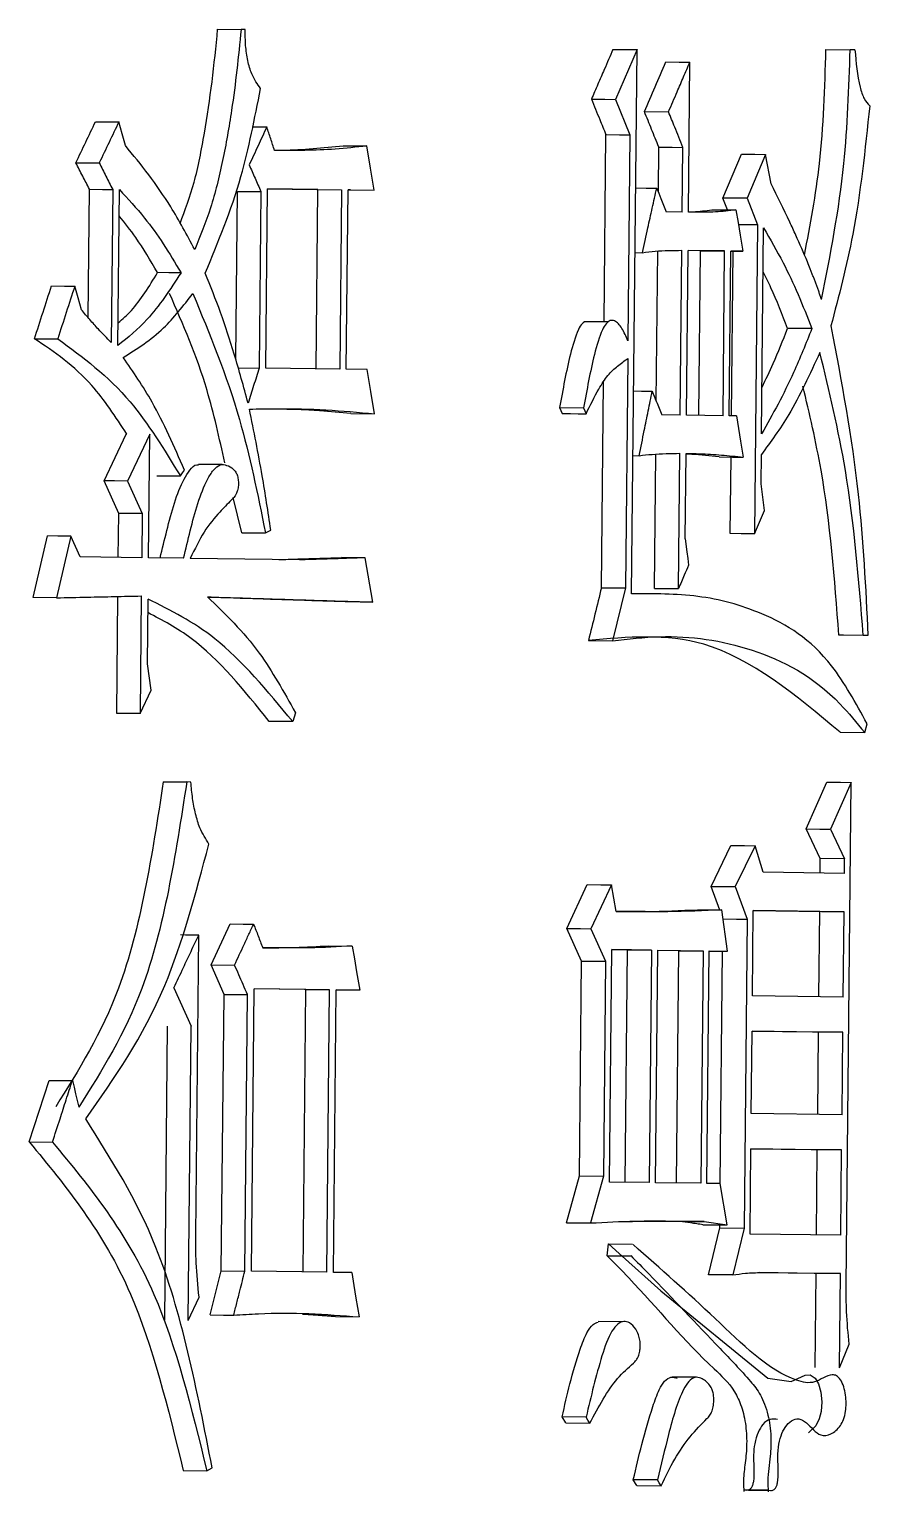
# Model space of a CAD drawing. Header units: millimetres. Extents: x 2344 to 4024, y 1094 to 2282.
# Drawn here: x 2992.954 to 2995.734, y 1249.929 to 1254.769 of the extents above; entities that cross this region are included whole.
import ezdxf

# ---------------------------------------------------------------- set-up
doc = ezdxf.new("R2010")
doc.units = ezdxf.units.MM

msp = doc.modelspace()

# ---------------------------------------------------------------- linework, layer by layer
at = {"color": 7, "linetype": 'Continuous', "lineweight": 25}
for p, q in [((2993.5774, 1254.7689), (2993.6551, 1254.7682)), ((2993.6684, 1254.7681), (2993.6551, 1254.7682)), ((2994.9644, 1254.7015), (2994.8929, 1254.537)), ((2994.9465, 1252.9005), (2994.9644, 1254.7015)), ((2995.589, 1254.702), (2995.6695, 1254.7013)), ((2995.6852, 1254.7011), (2995.6695, 1254.7013)), ((2995.1343, 1254.1636), (2995.1393, 1254.6601)), ((2994.8929, 1254.537), (2994.9411, 1254.4195)), ((2994.9889, 1254.4963), (2995.0686, 1254.4956)), ((2994.8554, 1253.8005), (2994.8616, 1254.4202)), ((2994.9411, 1254.4195), (2994.9343, 1253.738)), ((2995.0349, 1254.2293), (2995.0364, 1254.3788)), ((2995.114, 1254.1639), (2995.1162, 1254.3781)), ((2995.2481, 1254.2103), (2995.3094, 1254.3555)), ((2995.3895, 1254.3548), (2995.3282, 1254.2096)), ((2995.4085, 1254.2571), (2995.3895, 1254.3548)), ((2993.1488, 1253.815), (2993.1531, 1254.2392)), ((2993.2302, 1254.2385), (2993.2252, 1253.7323)), ((2993.2476, 1253.7223), (2993.2527, 1254.2382)), ((2993.637, 1253.6769), (2993.6426, 1254.2325)), ((2993.7204, 1254.2318), (2993.7146, 1253.6477)), ((2993.7365, 1253.6474), (2993.7424, 1254.2413)), ((2993.7424, 1254.2413), (2993.9869, 1254.2379)), ((2993.9088, 1254.2386), (2993.7424, 1254.2409)), ((2993.9029, 1253.6448), (2993.9088, 1254.2386)), ((2993.9088, 1254.2386), (2993.9869, 1254.2379)), ((2993.9869, 1254.2379), (2993.9811, 1253.6441)), ((2994.0027, 1253.6438), (2994.0086, 1254.2377)), ((2994.0086, 1254.2377), (2994.0951, 1254.2365)), ((2994.0167, 1254.2371), (2994.0086, 1254.2373)), ((2994.0167, 1254.2371), (2994.0951, 1254.2365)), ((2995.2636, 1254.1714), (2995.2481, 1254.2103)), ((2995.3282, 1254.2096), (2995.3633, 1254.1215)), ((2995.114, 1254.1639), (2995.0612, 1254.1647)), ((2995.3633, 1254.1215), (2995.3531, 1253.0993)), ((2995.3764, 1253.43), (2995.3831, 1254.1115)), ((2994.9577, 1254.0297), (2994.9823, 1254.0295)), ((2995.0281, 1253.5381), (2995.033, 1254.0348)), ((2995.1074, 1253.4922), (2995.1128, 1254.0374)), ((2995.1277, 1253.4919), (2995.1331, 1254.0371)), ((2995.2542, 1254.0354), (2995.1331, 1254.0371)), ((2995.1743, 1254.0361), (2995.1331, 1254.0367)), ((2995.1689, 1253.4909), (2995.1743, 1254.0361)), ((2995.1743, 1254.0361), (2995.2542, 1254.0354)), ((2995.2488, 1253.4902), (2995.2542, 1254.0354)), ((2995.2689, 1253.4899), (2995.2743, 1254.0351)), ((2995.3144, 1254.0345), (2995.2743, 1254.0351)), ((2995.2743, 1254.0349), (2995.3144, 1254.0345)), ((2995.2769, 1253.4898), (2995.2823, 1254.0348)), ((2994.8684, 1253.8004), (2994.789, 1253.8011)), ((2995.5425, 1253.7782), (2995.4621, 1253.7789)), ((2992.9716, 1253.745), (2993.0485, 1253.7443)), ((2994.9337, 1253.6796), (2994.9262, 1252.9203)), ((2993.6451, 1253.6483), (2993.7146, 1253.6477)), ((2993.9811, 1253.6441), (2993.7365, 1253.6474)), ((2994.0719, 1253.6429), (2994.0027, 1253.6438)), ((2994.8467, 1252.921), (2994.8535, 1253.6012)), ((2994.018, 1253.4972), (2993.9409, 1253.5038)), ((2994.018, 1253.4972), (2994.0963, 1253.4965)), ((2994.7085, 1253.5168), (2994.7878, 1253.5161)), ((2994.7085, 1253.5168), (2994.7166, 1253.4972)), ((2994.7878, 1253.5161), (2994.7959, 1253.4966)), ((2995.1074, 1253.4922), (2995.0464, 1253.4931)), ((2995.2488, 1253.4902), (2995.1277, 1253.4919)), ((2995.293, 1253.4896), (2995.2689, 1253.4899)), ((2993.202, 1253.2746), (2993.2753, 1253.4294)), ((2993.2772, 1253.4294), (2993.2753, 1253.4294)), ((2993.3526, 1253.4287), (2993.2792, 1253.2739)), ((2993.3485, 1253.0198), (2993.3526, 1253.4287)), ((2993.5923, 1253.3283), (2993.5141, 1253.329)), ((2994.951, 1253.358), (2994.9715, 1253.3578)), ((2995.0219, 1252.9185), (2995.0264, 1253.3628)), ((2995.1017, 1252.9178), (2995.1061, 1253.3656)), ((2995.1236, 1253.083), (2995.1264, 1253.3654)), ((2995.273, 1253.1), (2995.2756, 1253.3533)), ((2995.3747, 1253.2645), (2995.3757, 1253.3619)), ((2993.3766, 1253.2916), (2993.454, 1253.291)), ((2993.2503, 1253.1668), (2993.202, 1253.2746)), ((2993.2792, 1253.2739), (2993.3275, 1253.1662)), ((2995.3858, 1253.1767), (2995.3747, 1253.2645)), ((2993.6577, 1253.1029), (2993.6292, 1253.2192)), ((2993.2488, 1253.0208), (2993.2503, 1253.1668)), ((2993.3275, 1253.1662), (2993.2503, 1253.1668)), ((2993.3275, 1253.1662), (2993.3261, 1253.0201)), ((2995.3531, 1253.0993), (2995.3858, 1253.1767)), ((2992.9677, 1252.8883), (2993.0151, 1253.0921)), ((2993.092, 1253.0915), (2993.0446, 1252.8876)), ((2993.1231, 1253.0229), (2993.092, 1253.0915)), ((2993.6577, 1253.1029), (2993.7355, 1253.1022)), ((2993.3261, 1253.0201), (2993.1231, 1253.0229)), ((2993.4647, 1253.0183), (2993.3485, 1253.0198)), ((2993.8486, 1253.0131), (2993.487, 1253.018)), ((2994.0657, 1253.0198), (2993.9874, 1253.0205)), ((2994.0902, 1252.8734), (2994.0657, 1253.0198)), ((2993.3248, 1252.8936), (2993.321, 1252.5042)), ((2994.8467, 1252.921), (2994.9262, 1252.9203)), ((2994.9262, 1252.9203), (2994.8834, 1252.7456)), ((2995.0219, 1252.9185), (2995.1017, 1252.9178)), ((2993.0446, 1252.8876), (2992.9677, 1252.8883)), ((2993.2437, 1252.5049), (2993.2476, 1252.8919)), ((2993.345, 1252.6694), (2993.3472, 1252.8835)), ((2995.7127, 1252.7632), (2995.6321, 1252.7639)), ((2995.6477, 1252.7636), (2995.6322, 1252.7639)), ((2995.7283, 1252.7629), (2995.6477, 1252.7636)), ((2995.7283, 1252.7629), (2995.7127, 1252.7632)), ((2994.8039, 1252.7463), (2994.8834, 1252.7456)), ((2993.3576, 1252.5816), (2993.345, 1252.6694)), ((2993.321, 1252.5042), (2993.3576, 1252.5816)), ((2993.8348, 1252.5069), (2993.8257, 1252.4778)), ((2993.8257, 1252.4778), (2993.7478, 1252.4785)), ((2995.7174, 1252.4418), (2995.7254, 1252.4709)), ((2995.6368, 1252.4425), (2995.7174, 1252.4418)), ((2993.3977, 1252.2788), (2993.4752, 1252.2782)), ((2993.4886, 1252.278), (2993.4752, 1252.2782)), ((2995.5243, 1252.1228), (2995.5923, 1252.2776)), ((2995.6728, 1252.2769), (2995.6047, 1252.1221)), ((2995.6563, 1250.6122), (2995.6728, 1252.2769)), ((2995.5703, 1252.0248), (2995.5243, 1252.1228)), ((2995.6047, 1252.1221), (2995.6508, 1252.0241)), ((2995.2095, 1251.9325), (2995.2748, 1252.0679)), ((2995.3549, 1252.0672), (2995.2895, 1251.9318)), ((2995.3819, 1251.9792), (2995.3549, 1252.0672)), ((2995.5698, 1251.9761), (2995.5703, 1252.0248)), ((2995.6508, 1252.0241), (2995.5703, 1252.0248)), ((2995.6503, 1251.9754), (2995.6508, 1252.0241)), ((2995.6503, 1251.9754), (2995.3819, 1251.9792)), ((2994.7327, 1251.7932), (2994.8, 1251.9383)), ((2994.8795, 1251.9376), (2994.8121, 1251.7925)), ((2994.895, 1251.8497), (2994.8795, 1251.9376)), ((2995.2378, 1251.8543), (2995.2095, 1251.9325)), ((2995.2895, 1251.9318), (2995.3285, 1251.8242)), ((2994.895, 1251.8497), (2994.9075, 1251.8496)), ((2995.2633, 1251.718), (2995.2446, 1251.8546)), ((2995.3459, 1251.5708), (2995.3487, 1251.8531)), ((2995.3487, 1251.8531), (2995.649, 1251.8488)), ((2995.5685, 1251.8495), (2995.3487, 1251.8527)), ((2995.5657, 1251.5672), (2995.5685, 1251.8495)), ((2995.649, 1251.8488), (2995.5685, 1251.8495)), ((2995.6462, 1251.5665), (2995.649, 1251.8488)), ((2993.5555, 1251.673), (2993.6185, 1251.8085)), ((2994.7811, 1251.6854), (2994.7327, 1251.7932)), ((2994.8121, 1251.7925), (2994.8605, 1251.6847)), ((2995.3285, 1251.8242), (2995.3183, 1250.802)), ((2993.5048, 1250.7784), (2993.5147, 1251.7713)), ((2993.9445, 1251.7359), (2994.0227, 1251.7352)), ((2994.774, 1250.9747), (2994.7811, 1251.6854)), ((2994.8605, 1251.6847), (2994.8534, 1250.974)), ((2994.8738, 1250.9543), (2994.8815, 1251.7233)), ((2994.9329, 1251.7222), (2994.8814, 1251.7229)), ((2995.0125, 1251.7215), (2994.8815, 1251.7233)), ((2994.9252, 1250.9531), (2994.9329, 1251.7222)), ((2994.9329, 1251.7222), (2995.0125, 1251.7215)), ((2995.0125, 1251.7215), (2995.0049, 1250.9524)), ((2995.0252, 1250.9521), (2995.0329, 1251.7212)), ((2995.0329, 1251.7212), (2995.1829, 1251.7191)), ((2995.103, 1251.7198), (2995.0329, 1251.7208)), ((2995.0954, 1250.9512), (2995.103, 1251.7198)), ((2995.103, 1251.7198), (2995.1829, 1251.7191)), ((2995.1829, 1251.7191), (2995.1752, 1250.95)), ((2995.1954, 1250.9498), (2995.203, 1251.7188)), ((2995.203, 1251.7188), (2995.2633, 1251.718)), ((2995.203, 1251.7185), (2995.2633, 1251.718)), ((2995.2397, 1250.9487), (2995.2474, 1251.7181)), ((2993.5555, 1251.673), (2993.6332, 1251.6724)), ((2993.5986, 1251.5751), (2993.5555, 1251.673)), ((2993.4328, 1251.5972), (2993.4894, 1251.4699)), ((2993.6893, 1250.659), (2993.6986, 1251.5936)), ((2993.9477, 1251.5902), (2993.6986, 1251.5936)), ((2993.8695, 1251.5909), (2993.6986, 1251.5932)), ((2993.8602, 1250.6563), (2993.8695, 1251.5909)), ((2993.8695, 1251.5909), (2993.9477, 1251.5902)), ((2993.9384, 1250.6556), (2993.9477, 1251.5902)), ((2993.9601, 1250.6553), (2993.9693, 1251.5899)), ((2994.0472, 1251.5888), (2993.9693, 1251.5899)), ((2994.0472, 1251.5888), (2993.9693, 1251.5895)), ((2993.5895, 1250.66), (2993.5986, 1251.5751)), ((2993.6673, 1250.6593), (2993.6764, 1251.5744)), ((2995.6462, 1251.5665), (2995.3459, 1251.5708)), ((2993.4023, 1250.497), (2993.4119, 1251.4705)), ((2993.4798, 1250.4963), (2993.4894, 1251.4699)), ((2995.3421, 1251.1814), (2995.3448, 1251.454)), ((2995.3448, 1251.454), (2995.6451, 1251.4497)), ((2995.5646, 1251.4504), (2995.3448, 1251.4535)), ((2995.5619, 1251.1778), (2995.5646, 1251.4504)), ((2995.6451, 1251.4497), (2995.5646, 1251.4504)), ((2995.6424, 1251.1771), (2995.6451, 1251.4497)), ((2992.9544, 1251.0872), (2993.0199, 1251.2908)), ((2995.6424, 1251.1771), (2995.3421, 1251.1814)), ((2992.9543, 1251.0872), (2993.0312, 1251.0866)), ((2995.3381, 1250.7822), (2995.3409, 1251.0645)), ((2995.3409, 1251.0645), (2995.6412, 1251.0603)), ((2995.5607, 1251.061), (2995.3409, 1251.0641)), ((2995.5579, 1250.7787), (2995.5607, 1251.061)), ((2995.6412, 1251.0603), (2995.5607, 1251.061)), ((2995.6384, 1250.778), (2995.6412, 1251.0603)), ((2994.7313, 1250.8195), (2994.774, 1250.9747)), ((2994.774, 1250.9747), (2994.8534, 1250.974)), ((2994.8534, 1250.974), (2994.8107, 1250.8188)), ((2995.0049, 1250.9524), (2994.8738, 1250.9543)), ((2995.1752, 1250.95), (2995.0252, 1250.9521)), ((2995.2396, 1250.9491), (2995.1954, 1250.9498)), ((2995.2624, 1250.8125), (2995.2396, 1250.9491)), ((2995.1861, 1250.8233), (2995.2624, 1250.8125)), ((2995.2383, 1250.8027), (2995.2384, 1250.8127)), ((2995.2008, 1250.6474), (2995.2383, 1250.8027)), ((2995.2383, 1250.8027), (2995.3183, 1250.802)), ((2995.3183, 1250.802), (2995.2808, 1250.6467)), ((2995.6384, 1250.778), (2995.3381, 1250.7822)), ((2994.8657, 1250.7106), (2994.8702, 1250.7494)), ((2994.8702, 1250.7494), (2994.9497, 1250.7487)), ((2994.8657, 1250.7105), (2994.9452, 1250.7098)), ((2993.5529, 1250.5144), (2993.5895, 1250.66)), ((2993.5895, 1250.66), (2993.6673, 1250.6593)), ((2993.9384, 1250.6556), (2993.6893, 1250.659)), ((2994.0207, 1250.6545), (2993.9601, 1250.6553)), ((2995.2808, 1250.6467), (2995.2008, 1250.6474)), ((2995.5566, 1250.6521), (2995.3685, 1250.6548)), ((2995.3767, 1250.6551), (2995.6371, 1250.6514)), ((2995.5535, 1250.3406), (2995.5566, 1250.6521)), ((2995.6371, 1250.6514), (2995.5566, 1250.6521)), ((2995.6341, 1250.3399), (2995.6371, 1250.6514)), ((2993.4798, 1250.4963), (2993.5161, 1250.5737)), ((2993.9668, 1250.5088), (2994.0451, 1250.5081)), ((2994.9159, 1250.4919), (2994.8356, 1250.4926)), ((2995.6341, 1250.3399), (2995.6661, 1250.4173)), ((2995.1608, 1250.3082), (2995.0801, 1250.3089)), ((2994.796, 1250.1765), (2994.7167, 1250.1772)), ((2994.7289, 1250.1575), (2994.7167, 1250.1771)), ((2994.7288, 1250.1575), (2994.8082, 1250.1568)), ((2993.4638, 1249.9996), (2993.5414, 1249.9989)), ((2993.5414, 1249.999), (2993.5593, 1250.0084)), ((2995.0317, 1249.9687), (2994.9521, 1249.9694)), ((2994.9641, 1249.9497), (2994.9521, 1249.9694)), ((2994.964, 1249.9498), (2995.0437, 1249.9491)), ((2995.3976, 1249.9343), (2995.3174, 1249.935)), ((2995.3331, 1249.9348), (2995.4133, 1249.9341))]:
    msp.add_line(p, q, dxfattribs=at)
at = {"color": 7, "linetype": 'Continuous', "lineweight": 25, "flags": 128}
for points in [[(2994.8849, 1254.7022), (2994.9294, 1254.7018), (2994.9644, 1254.7015)], [(2995.0595, 1254.6608), (2995.1042, 1254.6604), (2995.1393, 1254.6601)], [(2994.8135, 1254.5377), (2994.858, 1254.5373), (2994.8929, 1254.537)], [(2993.1733, 1254.4628), (2993.2165, 1254.4624), (2993.2504, 1254.4622)], [(2993.2722, 1254.384), (2993.2613, 1254.4231), (2993.2504, 1254.4622)], [(2993.6911, 1254.4462), (2993.7058, 1254.4461), (2993.7401, 1254.4458)], [(2994.8616, 1254.4202), (2994.9061, 1254.4198), (2994.9411, 1254.4195)], [(2993.9923, 1254.3835), (2994.0362, 1254.3831), (2994.0706, 1254.3828)], [(2994.0951, 1254.2365), (2994.0828, 1254.3097), (2994.0706, 1254.3828)], [(2995.0364, 1254.3788), (2995.0811, 1254.3784), (2995.1162, 1254.3781)], [(2995.3094, 1254.3555), (2995.3543, 1254.3551), (2995.3895, 1254.3548)], [(2993.1088, 1254.3274), (2993.152, 1254.327), (2993.1859, 1254.3267)], [(2993.1531, 1254.2392), (2993.1962, 1254.2388), (2993.2302, 1254.2385)], [(2993.6426, 1254.2325), (2993.6861, 1254.2321), (2993.7204, 1254.2318)], [(2994.9598, 1254.2436), (2994.9943, 1254.2433), (2995.0294, 1254.243)], [(2995.3282, 1254.2096), (2995.2833, 1254.21), (2995.2481, 1254.2103)], [(2995.2117, 1254.1719), (2995.2565, 1254.1715), (2995.2917, 1254.1712)], [(2995.2917, 1254.1712), (2995.2987, 1254.1291), (2995.3057, 1254.087), (2995.3144, 1254.0345)], [(2995.3633, 1254.1215), (2995.3184, 1254.1219), (2995.2999, 1254.122)], [(2993.4562, 1253.9629), (2993.4363, 1253.963), (2993.4163, 1253.9632), (2993.3788, 1253.9635)], [(2993.0278, 1253.9195), (2993.0709, 1253.9192), (2993.1048, 1253.9189)], [(2993.1267, 1253.8407), (2993.1157, 1253.8798), (2993.1048, 1253.9189)], [(2994.0963, 1253.4965), (2994.0841, 1253.5697), (2994.0719, 1253.6429)], [(2994.9532, 1253.5719), (2994.9795, 1253.5717), (2995.0145, 1253.5714)], [(2994.7166, 1253.4972), (2994.7443, 1253.497), (2994.7701, 1253.4968), (2994.7959, 1253.4966)], [(2995.293, 1253.4896), (2995.3, 1253.4475), (2995.3069, 1253.4054), (2995.3157, 1253.353)], [(2995.2356, 1253.3537), (2995.2804, 1253.3533), (2995.3157, 1253.353)], [(2993.4541, 1253.291), (2993.4608, 1253.3007), (2993.4676, 1253.3103)], [(2993.2792, 1253.2739), (2993.236, 1253.2743), (2993.202, 1253.2746)], [(2993.092, 1253.0915), (2993.049, 1253.0918), (2993.0151, 1253.0921)], [(2995.3531, 1253.0993), (2995.3083, 1253.0997), (2995.273, 1253.1)], [(2995.1236, 1253.083), (2995.1292, 1253.0392), (2995.1321, 1253.0172), (2995.1349, 1252.9953)], [(2994.0902, 1252.8734), (2994.0463, 1252.8738), (2994.0118, 1252.8741)], [(2993.321, 1252.5042), (2993.2777, 1252.5046), (2993.2437, 1252.5049)], [(2995.5923, 1252.2776), (2995.6374, 1252.2772), (2995.6728, 1252.2769)], [(2995.5243, 1252.1228), (2995.5693, 1252.1224), (2995.6047, 1252.1221)], [(2995.2748, 1252.0679), (2995.3196, 1252.0675), (2995.3549, 1252.0672)], [(2994.8, 1251.9383), (2994.8445, 1251.9379), (2994.8795, 1251.9376)], [(2995.2095, 1251.9325), (2995.2543, 1251.9321), (2995.2895, 1251.9318)], [(2995.1647, 1251.8553), (2995.2094, 1251.8549), (2995.2446, 1251.8546)], [(2993.6185, 1251.8085), (2993.6621, 1251.8081), (2993.6963, 1251.8078)], [(2994.7327, 1251.7932), (2994.7772, 1251.7928), (2994.8121, 1251.7925)], [(2995.2487, 1251.8249), (2995.2933, 1251.8245), (2995.3285, 1251.8242)], [(2993.5147, 1251.7713), (2993.4712, 1251.7717), (2993.4546, 1251.7719)], [(2994.0227, 1251.7352), (2994.0298, 1251.6928), (2994.0369, 1251.6503), (2994.0472, 1251.5888)], [(2994.7811, 1251.6854), (2994.8255, 1251.685), (2994.8605, 1251.6847)], [(2993.5986, 1251.5751), (2993.6422, 1251.5747), (2993.6764, 1251.5744)], [(2993.0199, 1251.2908), (2993.063, 1251.2905), (2993.0969, 1251.2902)], [(2993.0969, 1251.2902), (2993.1023, 1251.2682), (2993.1078, 1251.2462), (2993.1132, 1251.2242), (2993.1187, 1251.2022)], [(2994.7313, 1250.8195), (2994.7758, 1250.8191), (2994.8107, 1250.8188)], [(2995.1861, 1250.8233), (2995.1413, 1250.8237), (2995.1062, 1250.824)], [(2995.1824, 1250.8132), (2995.2272, 1250.8128), (2995.2624, 1250.8125)], [(2994.8702, 1250.7494), (2994.9048, 1250.718), (2995.043, 1250.594), (2995.3967, 1250.3053), (2995.4744, 1250.2947), (2995.5208, 1250.315), (2995.5373, 1250.3165), (2995.5532, 1250.3057), (2995.5643, 1250.2862), (2995.572, 1250.2593), (2995.5754, 1250.2269), (2995.5734, 1250.1952), (2995.5672, 1250.1706), (2995.5554, 1250.1479), (2995.5313, 1250.1249), (2995.5313, 1250.1249)], [(2994.0207, 1250.6545), (2994.0278, 1250.612), (2994.0349, 1250.5696), (2994.0451, 1250.5081)], [(2993.5529, 1250.5144), (2993.5964, 1250.5141), (2993.6306, 1250.5138)], [(2994.8082, 1250.1568), (2994.8021, 1250.1666), (2994.796, 1250.1764)], [(2995.0438, 1249.9491), (2995.0378, 1249.9589), (2995.0318, 1249.9687)]]:
    msp.add_lwpolyline(points, dxfattribs=at)
at = {"color": 7, "linetype": 'Continuous', "lineweight": 25}
for points, knots in [([(2993.4531, 1254.1263), (2993.4696, 1254.1705), (2993.5038, 1254.2623), (2993.5345, 1254.4251), (2993.5603, 1254.5945), (2993.5717, 1254.7107), (2993.5774, 1254.7689)], [0, 0, 0, 0, 0.235395, 0.488516, 0.743744, 1, 1, 1, 1]), ([(2993.6551, 1254.7682), (2993.6459, 1254.6785), (2993.6306, 1254.531), (2993.5953, 1254.334), (2993.557, 1254.1753), (2993.5199, 1254.0849), (2993.5016, 1254.0402)], [0, 0, 0, 0, 0.344328, 0.565706, 0.784854, 1, 1, 1, 1]), ([(2993.7193, 1254.5726), (2993.7088, 1254.5874), (2993.6912, 1254.612), (2993.6761, 1254.6648), (2993.6689, 1254.7152), (2993.6686, 1254.7504), (2993.6684, 1254.7681)], [0, 0, 0, 0, 0.327682, 0.547658, 0.772731, 1, 1, 1, 1]), ([(2994.8849, 1254.7022), (2994.8752, 1254.68), (2994.8586, 1254.6415), (2994.8348, 1254.5867), (2994.8206, 1254.554), (2994.8135, 1254.5377)], [0, 0, 0, 0, 0.404604, 0.702302, 1, 1, 1, 1]), ([(2995.5183, 1254.0212), (2995.5373, 1254.1212), (2995.5786, 1254.3392), (2995.5854, 1254.5746), (2995.589, 1254.702)], [0, 0, 0, 0, 0.458803, 1, 1, 1, 1]), ([(2995.5749, 1253.8751), (2995.6038, 1254.0226), (2995.6557, 1254.2877), (2995.6653, 1254.5742), (2995.6695, 1254.7013)], [0, 0, 0, 0, 0.556276, 1, 1, 1, 1]), ([(2995.6852, 1254.7011), (2995.6889, 1254.6582), (2995.6941, 1254.5991), (2995.7146, 1254.5365), (2995.7276, 1254.5224), (2995.734, 1254.5154)], [0, 0, 0, 0, 0.572056, 0.790049, 1, 1, 1, 1]), ([(2994.9889, 1254.4963), (2995.0007, 1254.5237), (2995.0242, 1254.5786), (2995.0477, 1254.6334), (2995.0595, 1254.6608)], [0, 0, 0, 0, 0.5, 1, 1, 1, 1]), ([(2995.0686, 1254.4956), (2995.0781, 1254.5178), (2995.0947, 1254.5563), (2995.1182, 1254.6111), (2995.1322, 1254.6438), (2995.1393, 1254.6601)], [0, 0, 0, 0, 0.404353, 0.702176, 1, 1, 1, 1]), ([(2993.5364, 1253.9618), (2993.5792, 1254.0647), (2993.6564, 1254.2503), (2993.6999, 1254.4733), (2993.7193, 1254.5726)], [0, 0, 0, 0, 0.5545478, 1, 1, 1, 1]), ([(2994.8135, 1254.5377), (2994.8181, 1254.5265), (2994.8273, 1254.504), (2994.8433, 1254.4649), (2994.8547, 1254.4369), (2994.8616, 1254.4202)], [0, 0, 0, 0, 0.286598, 0.573196, 1, 1, 1, 1]), ([(2995.0364, 1254.3788), (2995.0285, 1254.3984), (2995.0127, 1254.4375), (2994.9968, 1254.4767), (2994.9889, 1254.4963)], [0, 0, 0, 0, 0.5, 1, 1, 1, 1]), ([(2995.1162, 1254.3781), (2995.1116, 1254.3893), (2995.1026, 1254.4118), (2995.0867, 1254.4509), (2995.0753, 1254.4789), (2995.0686, 1254.4956)], [0, 0, 0, 0, 0.28642, 0.57284, 1, 1, 1, 1]), ([(2995.734, 1254.5154), (2995.7188, 1254.3706), (2995.6919, 1254.1138), (2995.6318, 1253.8863), (2995.6055, 1253.787)], [0, 0, 0, 0, 0.563904, 1, 1, 1, 1]), ([(2993.1088, 1254.3274), (2993.1196, 1254.35), (2993.1411, 1254.3951), (2993.1626, 1254.4402), (2993.1733, 1254.4628)], [0, 0, 0, 0, 0.500001, 1, 1, 1, 1]), ([(2993.2504, 1254.4622), (2993.2397, 1254.4396), (2993.2182, 1254.3944), (2993.1966, 1254.3493), (2993.1859, 1254.3267)], [0, 0, 0, 0, 0.500001, 1, 1, 1, 1]), ([(2993.7401, 1254.4458), (2993.7303, 1254.4248), (2993.7109, 1254.3829), (2993.6913, 1254.341), (2993.6816, 1254.32)], [0, 0, 0, 0, 0.500001, 1, 1, 1, 1]), ([(2993.7657, 1254.3675), (2993.7614, 1254.3806), (2993.7529, 1254.4067), (2993.7443, 1254.4327), (2993.7401, 1254.4458)], [0, 0, 0, 0, 0.500002, 1, 1, 1, 1]), ([(2993.5016, 1254.0402), (2993.4756, 1254.0883), (2993.4278, 1254.1772), (2993.3499, 1254.2893), (2993.2981, 1254.3524), (2993.2722, 1254.384)], [0, 0, 0, 0, 0.371082, 0.684797, 1, 1, 1, 1]), ([(2993.7653, 1254.3685), (2993.7744, 1254.3685), (2993.8171, 1254.3685), (2993.8929, 1254.374), (2993.9592, 1254.3803), (2993.9923, 1254.3835)], [0, 0, 0, 0, 0.119565, 0.559693, 1, 1, 1, 1]), ([(2994.0706, 1254.3828), (2994.0358, 1254.3788), (2993.9679, 1254.3709), (2993.8662, 1254.3675), (2993.7992, 1254.3675), (2993.7657, 1254.3675)], [0, 0, 0, 0, 0.345403, 0.672631, 1, 1, 1, 1]), ([(2993.1531, 1254.2392), (2993.1457, 1254.2539), (2993.131, 1254.2833), (2993.1162, 1254.3127), (2993.1088, 1254.3274)], [0, 0, 0, 0, 0.500001, 1, 1, 1, 1]), ([(2993.1859, 1254.3267), (2993.1933, 1254.312), (2993.208, 1254.2826), (2993.2228, 1254.2532), (2993.2302, 1254.2385)], [0, 0, 0, 0, 0.500001, 1, 1, 1, 1]), ([(2993.6816, 1254.32), (2993.688, 1254.3053), (2993.701, 1254.2759), (2993.7139, 1254.2465), (2993.7204, 1254.2318)], [0, 0, 0, 0, 0.500001, 1, 1, 1, 1]), ([(2995.5749, 1253.8751), (2995.5735, 1253.8791), (2995.5713, 1253.8851), (2995.5684, 1253.8931), (2995.5663, 1253.8991), (2995.5641, 1253.905), (2995.5619, 1253.911), (2995.5597, 1253.917), (2995.5575, 1253.9229), (2995.5553, 1253.9289), (2995.5531, 1253.9348), (2995.5509, 1253.9407), (2995.5479, 1253.9486), (2995.5449, 1253.9564), (2995.5419, 1253.9642), (2995.5396, 1253.9701), (2995.5351, 1253.9817), (2995.5188, 1254.0218), (2995.4961, 1254.0731), (2995.4565, 1254.1599), (2995.4291, 1254.2155), (2995.4085, 1254.2571)], [0, 0, 0, 0, 0.02894, 0.043438, 0.057936, 0.072434, 0.086932, 0.101431, 0.115929, 0.130427, 0.144925, 0.159423, 0.173921, 0.202918, 0.217416, 0.231914, 0.246412, 0.304408, 0.536452, 0.65244, 1, 1, 1, 1]), ([(2993.2527, 1254.2382), (2993.2807, 1254.2079), (2993.331, 1254.1535), (2993.3986, 1254.06), (2993.437, 1253.9953), (2993.4562, 1253.9629)], [0, 0, 0, 0, 0.385355, 0.691748, 1, 1, 1, 1]), ([(2994.9823, 1254.0295), (2994.9883, 1254.0567), (2994.9992, 1254.106), (2995.0149, 1254.1772), (2995.0245, 1254.2211), (2995.0294, 1254.243)], [0, 0, 0, 0, 0.3832462, 0.6916231, 1, 1, 1, 1]), ([(2995.0294, 1254.243), (2995.0339, 1254.2318), (2995.0415, 1254.2131), (2995.0521, 1254.187), (2995.0582, 1254.1721), (2995.0612, 1254.1647)], [0, 0, 0, 0, 0.42963, 0.714815, 1, 1, 1, 1]), ([(2993.3788, 1253.9635), (2993.3553, 1254.0035), (2993.3151, 1254.0718), (2993.2704, 1254.1285), (2993.2519, 1254.152)], [0, 0, 0, 0, 0.586481, 1, 1, 1, 1]), ([(2995.1343, 1254.1649), (2995.1397, 1254.1649), (2995.1656, 1254.165), (2995.1913, 1254.1688), (2995.2117, 1254.1719)], [0, 0, 0, 0, 0.207809, 1, 1, 1, 1]), ([(2995.2917, 1254.1712), (2995.2691, 1254.1682), (2995.2353, 1254.1638), (2995.1828, 1254.1636), (2995.1529, 1254.1636), (2995.1343, 1254.1636)], [0, 0, 0, 0, 0.43232, 0.648323, 1, 1, 1, 1]), ([(2995.3831, 1254.1115), (2995.4049, 1254.0738), (2995.4447, 1254.0051), (2995.4978, 1253.8931), (2995.5275, 1253.8165), (2995.5425, 1253.7782)], [0, 0, 0, 0, 0.375876, 0.686967, 1, 1, 1, 1]), ([(2994.9823, 1254.0295), (2994.9964, 1254.0313), (2995.0253, 1254.035), (2995.0688, 1254.0371), (2995.0981, 1254.0373), (2995.1128, 1254.0374)], [0, 0, 0, 0, 0.323885, 0.66186, 1, 1, 1, 1]), ([(2993.4562, 1253.9629), (2993.4201, 1253.9077), (2993.3559, 1253.8098), (2993.2805, 1253.7489), (2993.2476, 1253.7223)], [0, 0, 0, 0, 0.563718, 1, 1, 1, 1]), ([(2993.2483, 1253.7971), (2993.2631, 1253.8102), (2993.3109, 1253.8524), (2993.3511, 1253.9182), (2993.3788, 1253.9635)], [0, 0, 0, 0, 0.310181, 1, 1, 1, 1]), ([(2993.6782, 1253.5314), (2993.6632, 1253.5861), (2993.6352, 1253.6887), (2993.5879, 1253.8328), (2993.5536, 1253.9187), (2993.5364, 1253.9617)], [0, 0, 0, 0, 0.362463, 0.680392, 1, 1, 1, 1]), ([(2995.4621, 1253.7789), (2995.4445, 1253.8249), (2995.4194, 1253.8907), (2995.3904, 1253.9485), (2995.3817, 1253.9659)], [0, 0, 0, 0, 0.699805, 1, 1, 1, 1]), ([(2992.9716, 1253.745), (2992.981, 1253.7741), (2992.9998, 1253.8323), (2993.0185, 1253.8905), (2993.0278, 1253.9195)], [0, 0, 0, 0, 0.5000006, 1, 1, 1, 1]), ([(2993.1048, 1253.9189), (2993.0954, 1253.8898), (2993.0767, 1253.8316), (2993.0579, 1253.7735), (2993.0485, 1253.7444)], [0, 0, 0, 0, 0.5000005, 1, 1, 1, 1]), ([(2993.2652, 1253.6831), (2993.3107, 1253.7115), (2993.3925, 1253.7626), (2993.4639, 1253.8537), (2993.4956, 1253.8942)], [0, 0, 0, 0, 0.556434, 1, 1, 1, 1]), ([(2993.6011, 1253.3341), (2993.583, 1253.4159), (2993.5377, 1253.6218), (2993.4631, 1253.7922), (2993.4181, 1253.8948)], [0, 0, 0, 0, 0.397701, 1, 1, 1, 1]), ([(2993.4956, 1253.8942), (2993.5511, 1253.7604), (2993.651, 1253.5193), (2993.7095, 1253.2306), (2993.7355, 1253.1022)], [0, 0, 0, 0, 0.555099, 1, 1, 1, 1]), ([(2993.2252, 1253.7323), (2993.211, 1253.7467), (2993.1873, 1253.771), (2993.1547, 1253.808), (2993.136, 1253.8298), (2993.1267, 1253.8407)], [0, 0, 0, 0, 0.422902, 0.711407, 1, 1, 1, 1]), ([(2994.7894, 1253.8), (2994.7871, 1253.7984), (2994.78, 1253.7936), (2994.7624, 1253.76), (2994.7354, 1253.6679), (2994.7192, 1253.5769), (2994.7085, 1253.5168)], [0, 0, 0, 0, 0.045455, 0.139799, 0.43178, 1, 1, 1, 1]), ([(2994.9343, 1253.738), (2994.928, 1253.7524), (2994.9155, 1253.7807), (2994.8946, 1253.8053), (2994.8755, 1253.8067), (2994.8615, 1253.7953), (2994.8416, 1253.7605), (2994.8149, 1253.6663), (2994.7986, 1253.5759), (2994.7878, 1253.5161)], [0, 0, 0, 0, 0.1191, 0.234439, 0.295294, 0.357207, 0.420771, 0.617411, 1, 1, 1, 1]), ([(2995.5425, 1253.7782), (2995.5229, 1253.729), (2995.4879, 1253.6411), (2995.4312, 1253.5273), (2995.3947, 1253.4625), (2995.3764, 1253.43)], [0, 0, 0, 0, 0.388501, 0.693686, 1, 1, 1, 1]), ([(2995.3779, 1253.5846), (2995.3904, 1253.6103), (2995.4203, 1253.6715), (2995.4468, 1253.7395), (2995.4621, 1253.7789)], [0, 0, 0, 0, 0.420715, 1, 1, 1, 1]), ([(2995.6055, 1253.787), (2995.6402, 1253.604), (2995.7024, 1253.2755), (2995.7204, 1252.9203), (2995.7283, 1252.7629)], [0, 0, 0, 0, 0.556968, 1, 1, 1, 1]), ([(2993.2772, 1253.4294), (2993.2398, 1253.4863), (2993.1486, 1253.6252), (2993.0373, 1253.7005), (2992.9716, 1253.745)], [0, 0, 0, 0, 0.410044, 1, 1, 1, 1]), ([(2993.0485, 1253.7443), (2993.1314, 1253.6838), (2993.2806, 1253.5748), (2993.4006, 1253.3783), (2993.454, 1253.2909)], [0, 0, 0, 0, 0.555435, 1, 1, 1, 1]), ([(2993.4676, 1253.3103), (2993.4335, 1253.3882), (2993.3729, 1253.5264), (2993.2979, 1253.6354), (2993.2652, 1253.683)], [0, 0, 0, 0, 0.56359, 1, 1, 1, 1]), ([(2994.7959, 1253.4966), (2994.8096, 1253.5246), (2994.8322, 1253.5705), (2994.867, 1253.6253), (2994.9002, 1253.6554), (2994.9226, 1253.6716), (2994.9337, 1253.6796)], [0, 0, 0, 0, 0.345885, 0.566613, 0.783946, 1, 1, 1, 1]), ([(2995.5692, 1253.6998), (2995.5361, 1253.6277), (2995.4772, 1253.4998), (2995.4065, 1253.4038), (2995.3757, 1253.3619)], [0, 0, 0, 0, 0.563525, 1, 1, 1, 1]), ([(2995.7127, 1252.7631), (2995.6976, 1252.949), (2995.6709, 1253.2786), (2995.6001, 1253.572), (2995.5692, 1253.6998)], [0, 0, 0, 0, 0.564094, 1, 1, 1, 1]), ([(2993.7146, 1253.6477), (2993.7085, 1253.6284), (2993.6964, 1253.5896), (2993.6842, 1253.5508), (2993.6782, 1253.5314)], [0, 0, 0, 0, 0.500001, 1, 1, 1, 1]), ([(2994.9715, 1253.3578), (2994.9771, 1253.3855), (2994.9871, 1253.4349), (2995.0014, 1253.5061), (2995.0102, 1253.5496), (2995.0145, 1253.5714)], [0, 0, 0, 0, 0.388964, 0.694482, 1, 1, 1, 1]), ([(2995.0145, 1253.5714), (2995.0191, 1253.5602), (2995.0267, 1253.5415), (2995.0373, 1253.5154), (2995.0434, 1253.5005), (2995.0464, 1253.4931)], [0, 0, 0, 0, 0.42963, 0.7148152, 1, 1, 1, 1]), ([(2995.6321, 1252.7639), (2995.6178, 1252.9503), (2995.5954, 1253.2392), (2995.5347, 1253.4966), (2995.5131, 1253.5878)], [0, 0, 0, 0, 0.645321, 1, 1, 1, 1]), ([(2993.6824, 1253.5119), (2993.7126, 1253.5125), (2993.7974, 1253.5143), (2993.9358, 1253.5112), (2994.0428, 1253.5014), (2994.0963, 1253.4965)], [0, 0, 0, 0, 0.217005, 0.608337, 1, 1, 1, 1]), ([(2993.7532, 1253.1117), (2993.7441, 1253.1718), (2993.7292, 1253.2695), (2993.7047, 1253.4024), (2993.6898, 1253.4754), (2993.6824, 1253.5119)], [0, 0, 0, 0, 0.443048, 0.721377, 1, 1, 1, 1]), ([(2993.7448, 1253.5129), (2993.7718, 1253.5127), (2993.8186, 1253.5124), (2993.8844, 1253.5097), (2993.931, 1253.5065), (2993.9382, 1253.5059), (2993.9413, 1253.5056)], [0, 0, 0, 0, 0.417351, 0.721301, 0.878422, 1, 1, 1, 1]), ([(2993.4647, 1253.0183), (2993.472, 1253.0487), (2993.4939, 1253.1404), (2993.5234, 1253.2468), (2993.5626, 1253.3114), (2993.5847, 1253.3307), (2993.6079, 1253.3268), (2993.6255, 1253.3182), (2993.6373, 1253.3045), (2993.6432, 1253.2914), (2993.6462, 1253.2757), (2993.6464, 1253.259), (2993.6439, 1253.2431), (2993.6363, 1253.2249), (2993.6153, 1253.2031), (2993.5788, 1253.167), (2993.5305, 1253.1083), (2993.5017, 1253.0484), (2993.487, 1253.018)], [0, 0, 0, 0, 0.1055, 0.317731, 0.367827, 0.418333, 0.462154, 0.509862, 0.530038, 0.547224, 0.56445, 0.581514, 0.59915, 0.615063, 0.654167, 0.743395, 0.869467, 1, 1, 1, 1]), ([(2994.9715, 1253.3578), (2994.9858, 1253.3594), (2995.0154, 1253.3627), (2995.0603, 1253.365), (2995.0908, 1253.3654), (2995.1061, 1253.3656)], [0, 0, 0, 0, 0.316847, 0.658364, 1, 1, 1, 1]), ([(2995.1264, 1253.3654), (2995.1414, 1253.365), (2995.1806, 1253.3642), (2995.2438, 1253.3607), (2995.2917, 1253.3555), (2995.3157, 1253.353)], [0, 0, 0, 0, 0.236188, 0.618018, 1, 1, 1, 1]), ([(2995.2356, 1253.3537), (2995.2057, 1253.357), (2995.1694, 1253.3611), (2995.1328, 1253.3629), (2995.1264, 1253.3632)], [0, 0, 0, 0, 0.824201, 1, 1, 1, 1]), ([(2993.3873, 1253.019), (2993.3945, 1253.0493), (2993.4164, 1253.1409), (2993.4459, 1253.2486), (2993.485, 1253.3113), (2993.5022, 1253.3291), (2993.5122, 1253.3278), (2993.5142, 1253.3275)], [0, 0, 0, 0, 0.245327, 0.738841, 0.855063, 0.972234, 1, 1, 1, 1]), ([(2993.7355, 1253.1022), (2993.7385, 1253.1038), (2993.7444, 1253.107), (2993.7503, 1253.1101), (2993.7532, 1253.1117)], [0, 0, 0, 0, 0.500003, 1, 1, 1, 1]), ([(2993.7792, 1253.014), (2993.8003, 1253.0147), (2993.8458, 1253.0161), (2993.9152, 1253.0182), (2993.9634, 1253.0197), (2993.9874, 1253.0205)], [0, 0, 0, 0, 0.303349, 0.651674, 1, 1, 1, 1]), ([(2994.0657, 1253.0198), (2994.0419, 1253.0191), (2993.994, 1253.0176), (2993.9216, 1253.0153), (2993.8729, 1253.0138), (2993.8486, 1253.0131)], [0, 0, 0, 0, 0.330427, 0.665213, 1, 1, 1, 1]), ([(2995.1349, 1252.9953), (2995.1301, 1252.9842), (2995.1222, 1252.9657), (2995.1112, 1252.9399), (2995.1048, 1252.9252), (2995.1017, 1252.9178)], [0, 0, 0, 0, 0.429625, 0.7148125, 1, 1, 1, 1]), ([(2993.0446, 1252.8876), (2993.0787, 1252.8883), (2993.1427, 1252.8897), (2993.2361, 1252.8917), (2993.2953, 1252.893), (2993.3248, 1252.8936)], [0, 0, 0, 0, 0.363, 0.681499, 1, 1, 1, 1]), ([(2994.8467, 1252.921), (2994.8396, 1252.8919), (2994.8253, 1252.8337), (2994.8111, 1252.7754), (2994.8039, 1252.7463)], [0, 0, 0, 0, 0.5, 1, 1, 1, 1]), ([(2995.7254, 1252.4709), (2995.6877, 1252.5396), (2995.5875, 1252.7219), (2995.3893, 1252.8419), (2995.1659, 1252.9019), (2995.02, 1252.901), (2994.9465, 1252.9005)], [0, 0, 0, 0, 0.181236, 0.481212, 0.738828, 1, 1, 1, 1]), ([(2993.8257, 1252.4778), (2993.7422, 1252.5792), (2993.5938, 1252.7593), (2993.4222, 1252.8457), (2993.3472, 1252.8835)], [0, 0, 0, 0, 0.562853, 1, 1, 1, 1]), ([(2993.5435, 1252.8906), (2993.5775, 1252.8896), (2993.6867, 1252.8861), (2993.8696, 1252.8803), (2994.0166, 1252.8757), (2994.0902, 1252.8734)], [0, 0, 0, 0, 0.183965, 0.591973, 1, 1, 1, 1]), ([(2993.5435, 1252.8906), (2993.6028, 1252.8339), (2993.7093, 1252.732), (2993.7962, 1252.5761), (2993.8348, 1252.5069)], [0, 0, 0, 0, 0.555822, 1, 1, 1, 1]), ([(2994.0118, 1252.8741), (2993.9791, 1252.8752), (2993.8808, 1252.8783), (2993.7258, 1252.8833), (2993.6019, 1252.8871), (2993.5451, 1252.8889)], [0, 0, 0, 0, 0.213042, 0.639128, 1, 1, 1, 1]), ([(2993.7478, 1252.4785), (2993.6648, 1252.5816), (2993.5399, 1252.737), (2993.3953, 1252.8129), (2993.3467, 1252.8384)], [0, 0, 0, 0, 0.66417, 1, 1, 1, 1]), ([(2995.6368, 1252.4425), (2995.4893, 1252.5652), (2995.2262, 1252.7842), (2994.9329, 1252.7579), (2994.8039, 1252.7463)], [0, 0, 0, 0, 0.560168, 1, 1, 1, 1]), ([(2994.8834, 1252.7456), (2994.9354, 1252.7515), (2995.0913, 1252.7692), (2995.3473, 1252.7324), (2995.5767, 1252.6135), (2995.6906, 1252.4744), (2995.7174, 1252.4418)], [0, 0, 0, 0, 0.177431, 0.532106, 0.890239, 1, 1, 1, 1]), ([(2993.3977, 1252.2788), (2993.3602, 1252.0355), (2993.2943, 1251.608), (2993.1177, 1251.3249), (2993.0417, 1251.2029)], [0, 0, 0, 0, 0.569132, 1, 1, 1, 1]), ([(2993.4752, 1252.2782), (2993.4376, 1252.0348), (2993.3716, 1251.6072), (2993.1948, 1251.3242), (2993.1187, 1251.2022)], [0, 0, 0, 0, 0.569009, 1, 1, 1, 1]), ([(2993.5487, 1252.0727), (2993.5379, 1252.0894), (2993.5199, 1252.1173), (2993.5036, 1252.1723), (2993.4939, 1252.2237), (2993.4904, 1252.2598), (2993.4886, 1252.278)], [0, 0, 0, 0, 0.329336, 0.549555, 0.773702, 1, 1, 1, 1]), ([(2993.1409, 1251.163), (2993.2356, 1251.2981), (2993.4075, 1251.5434), (2993.5049, 1251.9086), (2993.5487, 1252.0727)], [0, 0, 0, 0, 0.550762, 1, 1, 1, 1]), ([(2994.895, 1251.8498), (2994.8984, 1251.8498), (2994.9318, 1251.8495), (2995.022, 1251.849), (2995.1081, 1251.8528), (2995.1647, 1251.8553)], [0, 0, 0, 0, 0.037661, 0.366907, 1, 1, 1, 1]), ([(2995.2446, 1251.8546), (2995.1852, 1251.852), (2995.0976, 1251.8483), (2994.9807, 1251.849), (2994.9236, 1251.8495), (2994.895, 1251.8497)], [0, 0, 0, 0, 0.514249, 0.757122, 1, 1, 1, 1]), ([(2993.6332, 1251.6724), (2993.6438, 1251.6949), (2993.6596, 1251.7288), (2993.6806, 1251.774), (2993.6911, 1251.7965), (2993.6963, 1251.8078)], [0, 0, 0, 0, 0.4999999, 0.7499999, 1, 1, 1, 1]), ([(2993.6963, 1251.8078), (2993.6988, 1251.8013), (2993.7038, 1251.7882), (2993.7113, 1251.7687), (2993.7188, 1251.7491), (2993.7238, 1251.736), (2993.7263, 1251.7295)], [0, 0, 0, 0, 0.25, 0.5, 0.75, 1, 1, 1, 1]), ([(2993.4328, 1251.5972), (2993.4432, 1251.6194), (2993.4621, 1251.6595), (2993.4894, 1251.7175), (2993.5062, 1251.7534), (2993.5147, 1251.7713)], [0, 0, 0, 0, 0.381889, 0.690944, 1, 1, 1, 1]), ([(2993.7263, 1251.7296), (2993.7619, 1251.7296), (2993.835, 1251.7298), (2993.9074, 1251.7338), (2993.9445, 1251.7359)], [0, 0, 0, 0, 0.487945, 1, 1, 1, 1]), ([(2994.0227, 1251.7352), (2993.9754, 1251.7327), (2993.9026, 1251.7289), (2993.8036, 1251.7286), (2993.7521, 1251.7292), (2993.7263, 1251.7295)], [0, 0, 0, 0, 0.481958, 0.740968, 1, 1, 1, 1]), ([(2993.6764, 1251.5744), (2993.6714, 1251.5856), (2993.6618, 1251.6076), (2993.6474, 1251.6402), (2993.638, 1251.6616), (2993.6332, 1251.6724)], [0, 0, 0, 0, 0.343704, 0.671852, 1, 1, 1, 1]), ([(2993.0312, 1251.0866), (2993.0395, 1251.1122), (2993.0546, 1251.1589), (2993.0765, 1251.2268), (2993.0901, 1251.269), (2993.0969, 1251.2902)], [0, 0, 0, 0, 0.377555, 0.688778, 1, 1, 1, 1]), ([(2993.5593, 1250.0084), (2993.5086, 1250.2679), (2993.4194, 1250.7248), (2993.2249, 1251.0308), (2993.1409, 1251.163)], [0, 0, 0, 0, 0.567857, 1, 1, 1, 1]), ([(2992.9543, 1251.0872), (2993.0772, 1250.9379), (2993.3011, 1250.6657), (2993.4132, 1250.2067), (2993.4638, 1249.9996)], [0, 0, 0, 0, 0.548748, 1, 1, 1, 1]), ([(2993.0312, 1251.0866), (2993.1543, 1250.9372), (2993.3784, 1250.6652), (2993.4908, 1250.2061), (2993.5414, 1249.9989)], [0, 0, 0, 0, 0.548873, 1, 1, 1, 1]), ([(2994.8107, 1250.8188), (2994.8602, 1250.8214), (2994.9481, 1250.8258), (2995.0731, 1250.8257), (2995.1484, 1250.8241), (2995.1861, 1250.8233)], [0, 0, 0, 0, 0.392124, 0.69604, 1, 1, 1, 1]), ([(2994.9096, 1250.8235), (2994.9456, 1250.8241), (2995.0162, 1250.8254), (2995.0568, 1250.8249), (2995.0766, 1250.8246)], [0, 0, 0, 0, 0.509907, 1, 1, 1, 1]), ([(2995.1824, 1250.8132), (2995.1755, 1250.8142), (2995.1618, 1250.8161), (2995.1364, 1250.8197), (2995.1179, 1250.8224), (2995.1062, 1250.824)], [0, 0, 0, 0, 0.270458, 0.540916, 1, 1, 1, 1]), ([(2993.5161, 1250.5737), (2993.5121, 1250.6115), (2993.505, 1250.6789), (2993.5049, 1250.7479), (2993.5048, 1250.7784)], [0, 0, 0, 0, 0.558991, 1, 1, 1, 1]), ([(2995.4053, 1249.9332), (2995.4082, 1249.9332), (2995.4142, 1249.9333), (2995.4217, 1249.9395), (2995.4269, 1249.9498), (2995.4302, 1249.9638), (2995.4328, 1250.0068), (2995.427, 1250.0609), (2995.4399, 1250.1158), (2995.4551, 1250.1467), (2995.4756, 1250.1665), (2995.5002, 1250.1737), (2995.533, 1250.1542), (2995.5656, 1250.1103), (2995.6062, 1250.1179), (2995.6321, 1250.1383), (2995.648, 1250.1677), (2995.6546, 1250.1938), (2995.6566, 1250.2222), (2995.6546, 1250.2506), (2995.6484, 1250.2783), (2995.6381, 1250.3013), (2995.6246, 1250.3151), (2995.595, 1250.319), (2995.5522, 1250.2829), (2995.4166, 1250.3121), (2995.2228, 1250.5084), (2995.0423, 1250.6672), (2994.9513, 1250.7472)], [0, 0, 0, 0, 0.007791, 0.015814, 0.020892, 0.025964, 0.034513, 0.073123, 0.089848, 0.106523, 0.127489, 0.148769, 0.172123, 0.218513, 0.248943, 0.27936, 0.291591, 0.303949, 0.31469, 0.325919, 0.338489, 0.352011, 0.365332, 0.378093, 0.431669, 0.485385, 0.740841, 1, 1, 1, 1]), ([(2994.8657, 1250.7105), (2994.8896, 1250.6862), (2995.0094, 1250.5645), (2995.1451, 1250.399), (2995.2765, 1250.2846), (2995.3111, 1250.2133), (2995.3256, 1250.1496), (2995.3285, 1250.0806), (2995.3216, 1250.0193), (2995.3153, 1249.9695), (2995.3173, 1249.9403), (2995.318, 1249.9302)], [0, 0, 0, 0, 0.1235411, 0.617729, 0.7387585, 0.7900988, 0.8416896, 0.8907453, 0.9363788, 0.9779558, 1, 1, 1, 1]), ([(2994.9435, 1250.7115), (2994.9634, 1250.6911), (2995.0628, 1250.5891), (2995.1952, 1250.4497), (2995.3183, 1250.3206), (2995.3742, 1250.2534), (2995.3987, 1250.1893), (2995.4089, 1250.1156), (2995.4056, 1250.0407), (2995.3953, 1249.9814), (2995.3975, 1249.9416), (2995.3982, 1249.9294)], [0, 0, 0, 0, 0.102392, 0.511922, 0.690669, 0.751742, 0.81364, 0.867582, 0.913954, 0.973843, 1, 1, 1, 1]), ([(2993.6306, 1250.5138), (2993.634, 1250.5272), (2993.6408, 1250.5542), (2993.653, 1250.6027), (2993.6619, 1250.6378), (2993.6673, 1250.6593)], [0, 0, 0, 0, 0.277847, 0.555694, 1, 1, 1, 1]), ([(2995.2808, 1250.6467), (2995.2949, 1250.6489), (2995.318, 1250.6523), (2995.35, 1250.6542), (2995.3678, 1250.6548), (2995.3767, 1250.6551)], [0, 0, 0, 0, 0.4417814, 0.7208576, 1, 1, 1, 1]), ([(2995.6661, 1250.4173), (2995.6626, 1250.4532), (2995.6562, 1250.5173), (2995.6563, 1250.5832), (2995.6563, 1250.6122)], [0, 0, 0, 0, 0.558776, 1, 1, 1, 1]), ([(2993.6306, 1250.5138), (2993.6578, 1250.5156), (2993.7411, 1250.5211), (2993.8798, 1250.521), (2993.99, 1250.5124), (2994.0451, 1250.5081)], [0, 0, 0, 0, 0.194959, 0.597179, 1, 1, 1, 1]), ([(2993.9668, 1250.5088), (2993.9624, 1250.5091), (2993.9558, 1250.5096), (2993.9448, 1250.5105), (2993.936, 1250.5111), (2993.9271, 1250.5118), (2993.9183, 1250.5124), (2993.9095, 1250.5131), (2993.9006, 1250.5137), (2993.894, 1250.5142), (2993.8851, 1250.5148), (2993.8763, 1250.5154), (2993.8674, 1250.5159), (2993.8622, 1250.5163), (2993.8591, 1250.5164), (2993.8583, 1250.5165)], [0, 0, 0, 0, 0.122182, 0.183272, 0.305454, 0.366545, 0.427635, 0.549817, 0.610908, 0.671998, 0.733089, 0.855271, 0.916361, 0.977452, 1, 1, 1, 1]), ([(2994.7167, 1250.1771), (2994.7251, 1250.2138), (2994.7427, 1250.2909), (2994.7698, 1250.3853), (2994.7952, 1250.4526), (2994.8166, 1250.4843), (2994.8302, 1250.4889), (2994.836, 1250.4909)], [0, 0, 0, 0, 0.292326, 0.615281, 0.789733, 0.910561, 1, 1, 1, 1]), ([(2994.8082, 1250.1568), (2994.8227, 1250.1836), (2994.8518, 1250.237), (2994.8991, 1250.3083), (2994.938, 1250.3422), (2994.9618, 1250.3637), (2994.9695, 1250.3769), (2994.9737, 1250.3935), (2994.9753, 1250.4122), (2994.9742, 1250.4315), (2994.9693, 1250.4518), (2994.9578, 1250.4731), (2994.941, 1250.4897), (2994.9202, 1250.4954), (2994.8999, 1250.4856), (2994.8727, 1250.4521), (2994.8359, 1250.3457), (2994.8122, 1250.245), (2994.796, 1250.1765)], [0, 0, 0, 0, 0.118195, 0.236595, 0.355265, 0.378317, 0.396661, 0.415151, 0.431859, 0.45125, 0.470947, 0.497651, 0.545149, 0.585606, 0.625976, 0.672287, 0.776699, 1, 1, 1, 1]), ([(2994.9521, 1249.9694), (2994.9612, 1250.0087), (2994.9805, 1250.0922), (2995.0096, 1250.1912), (2995.0344, 1250.2632), (2995.0551, 1250.2975), (2995.0764, 1250.3118), (2995.0905, 1250.3072), (2995.0974, 1250.305)], [0, 0, 0, 0, 0.267713, 0.569031, 0.715109, 0.811312, 0.907804, 1, 1, 1, 1]), ([(2995.0438, 1249.9491), (2995.0586, 1249.9794), (2995.1034, 1250.0713), (2995.1615, 1250.139), (2995.2056, 1250.1808), (2995.213, 1250.1964), (2995.2174, 1250.2157), (2995.2188, 1250.2354), (2995.2173, 1250.2532), (2995.2128, 1250.269), (2995.1995, 1250.2904), (2995.1796, 1250.3058), (2995.1554, 1250.3102), (2995.135, 1250.2968), (2995.1011, 1250.2402), (2995.0688, 1250.1231), (2995.0438, 1250.0188), (2995.0317, 1249.9687)], [0, 0, 0, 0, 0.119807, 0.36271, 0.384882, 0.40372, 0.42254, 0.442761, 0.457198, 0.47169, 0.493107, 0.55525, 0.59586, 0.636523, 0.677962, 0.845427, 1, 1, 1, 1]), ([(2995.4292, 1250.1683), (2995.4209, 1250.1698), (2995.4043, 1250.1728), (2995.3817, 1250.1559), (2995.3638, 1250.1277), (2995.3529, 1250.0914), (2995.3492, 1250.0509), (2995.3506, 1250.0144), (2995.3513, 1249.9846), (2995.3497, 1249.9636), (2995.3466, 1249.9502), (2995.3415, 1249.9404), (2995.3341, 1249.9341), (2995.3284, 1249.934), (2995.3251, 1249.9339)], [0, 0, 0, 0, 0.1411779, 0.2819108, 0.3946131, 0.5080573, 0.6053958, 0.7059904, 0.7905224, 0.8341752, 0.8686649, 0.9033409, 0.9456468, 1, 1, 1, 1])]:
    msp.add_open_spline(points, degree=3, knots=knots, dxfattribs=at)

doc.saveas('drawing.dxf')
